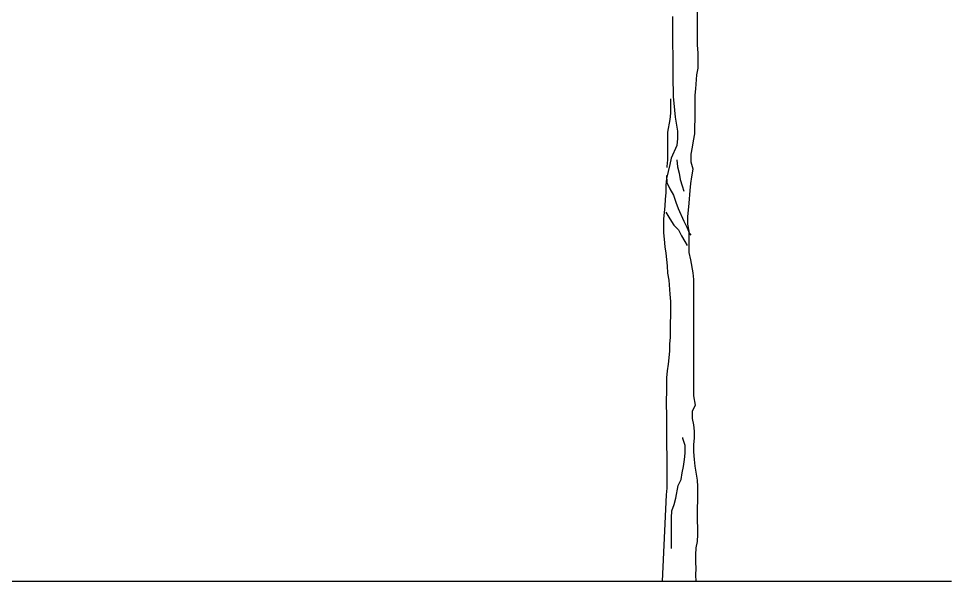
# Model space of a CAD drawing. Header units: metres. Extents: x 2.7 to 23.1, y -0.5 to 9.6.
# Drawn here: x 15.25 to 21.13, y -0.45 to 3.1 of the extents above; entities that cross this region are included whole.
import ezdxf

# ---------------------------------------------------------------- set-up
doc = ezdxf.new("R2010")
doc.units = ezdxf.units.M
doc.layers.add('ceco.net 89', color=7, linetype='Continuous')

msp = doc.modelspace()

# ---------------------------------------------------------------- linework, layer by layer
at = {"layer": 'ceco.net 89'}
msp.add_line((3.6268, -0.4503), (21.1346, -0.4503), dxfattribs=at)
for points in [[(19.5247, -0.4517), (19.521, -0.4115), (19.5246, -0.3714), (19.5209, -0.3312), (19.5209, -0.2837), (19.5245, -0.2399), (19.5318, -0.1998), (19.5354, -0.1559), (19.5353, -0.1121), (19.5316, -0.072), (19.5316, 0.0157), (19.5352, 0.0558), (19.5351, 0.1471), (19.5314, 0.1873), (19.5167, 0.2749), (19.513, 0.3187), (19.5093, 0.3661), (19.5093, 0.41), (19.5129, 0.4538), (19.5129, 0.4976), (19.5092, 0.5377), (19.5018, 0.5779), (19.5018, 0.6254), (19.52, 0.6619), (19.509, 0.7203), (19.5083, 1.4542), (19.5046, 1.498), (19.49, 1.5783), (19.479, 1.6257), (19.4788, 1.7608), (19.4715, 1.8046), (19.4715, 1.8521), (19.4751, 1.8923), (19.4787, 1.9361), (19.4859, 2.0164), (19.4895, 2.0602), (19.4968, 2.1041), (19.504, 2.1515), (19.493, 2.1953), (19.493, 2.2464), (19.5003, 2.2903), (19.5075, 2.3304), (19.5148, 2.3743), (19.5147, 2.4217), (19.5184, 2.4655), (19.5182, 2.6189), (19.5218, 2.659), (19.5291, 2.7467), (19.5363, 2.7905), (19.5362, 2.8854), (19.5325, 2.9365), (19.5322, 3.2578)], [(19.3754, 3.1153), (19.3758, 2.6954), (19.3794, 2.6553), (19.3795, 2.6078), (19.3832, 2.5676), (19.3906, 2.48), (19.4052, 2.3924), (19.4053, 2.3449), (19.4017, 2.3011), (19.3652, 2.2208), (19.358, 2.1806), (19.3361, 2.093), (19.3325, 2.0491), (19.3326, 2.0017), (19.329, 1.9615), (19.3254, 1.9177), (19.3181, 1.8374), (19.3182, 1.7497), (19.3219, 1.7096), (19.3256, 1.6621), (19.3329, 1.622), (19.3403, 1.5416), (19.344, 1.4942), (19.3513, 1.4504), (19.3587, 1.3628), (19.3624, 1.3153), (19.3625, 1.224), (19.3589, 1.1839), (19.359, 1.0889), (19.3554, 1.0488), (19.3554, 1.0013), (19.3482, 0.921), (19.3409, 0.8771), (19.3373, 0.8333), (19.3374, 0.7384), (19.3338, 0.6982), (19.3338, 0.6544), (19.3375, 0.6106), (19.3379, 0.136), (19.3343, 0.0958), (19.3091, -0.4501)], [(19.3612, 2.5968), (19.3613, 2.5056), (19.3577, 2.4654), (19.3432, 2.385), (19.3433, 2.2098), (19.3397, 2.1696), (19.3397, 2.1623)], [(19.4018, 2.2099), (19.4054, 2.166), (19.4164, 2.1259), (19.4238, 2.0857), (19.4348, 2.0456), (19.4458, 2.0127)], [(19.3361, 2.1112), (19.3398, 2.0674), (19.3581, 2.0273), (19.3801, 1.9871), (19.3947, 1.9433), (19.4093, 1.9032), (19.4459, 1.8229), (19.4642, 1.7864), (19.4825, 1.7462), (19.4898, 1.7353)], [(19.3327, 1.8812), (19.3583, 1.8374), (19.3839, 1.7973), (19.4131, 1.7681), (19.4314, 1.7316), (19.4533, 1.6951), (19.468, 1.6695)], [(19.3675, -0.2437), (19.3673, -0.0502), (19.3709, -0.0064), (19.3855, 0.0338), (19.3964, 0.074), (19.4109, 0.1543), (19.4292, 0.1908), (19.4364, 0.2346), (19.4437, 0.2748), (19.451, 0.3186), (19.4546, 0.3588), (19.4545, 0.4063), (19.4399, 0.4501), (19.4399, 0.4574)]]:
    msp.add_lwpolyline(points, dxfattribs=at)

doc.saveas('drawing.dxf')
